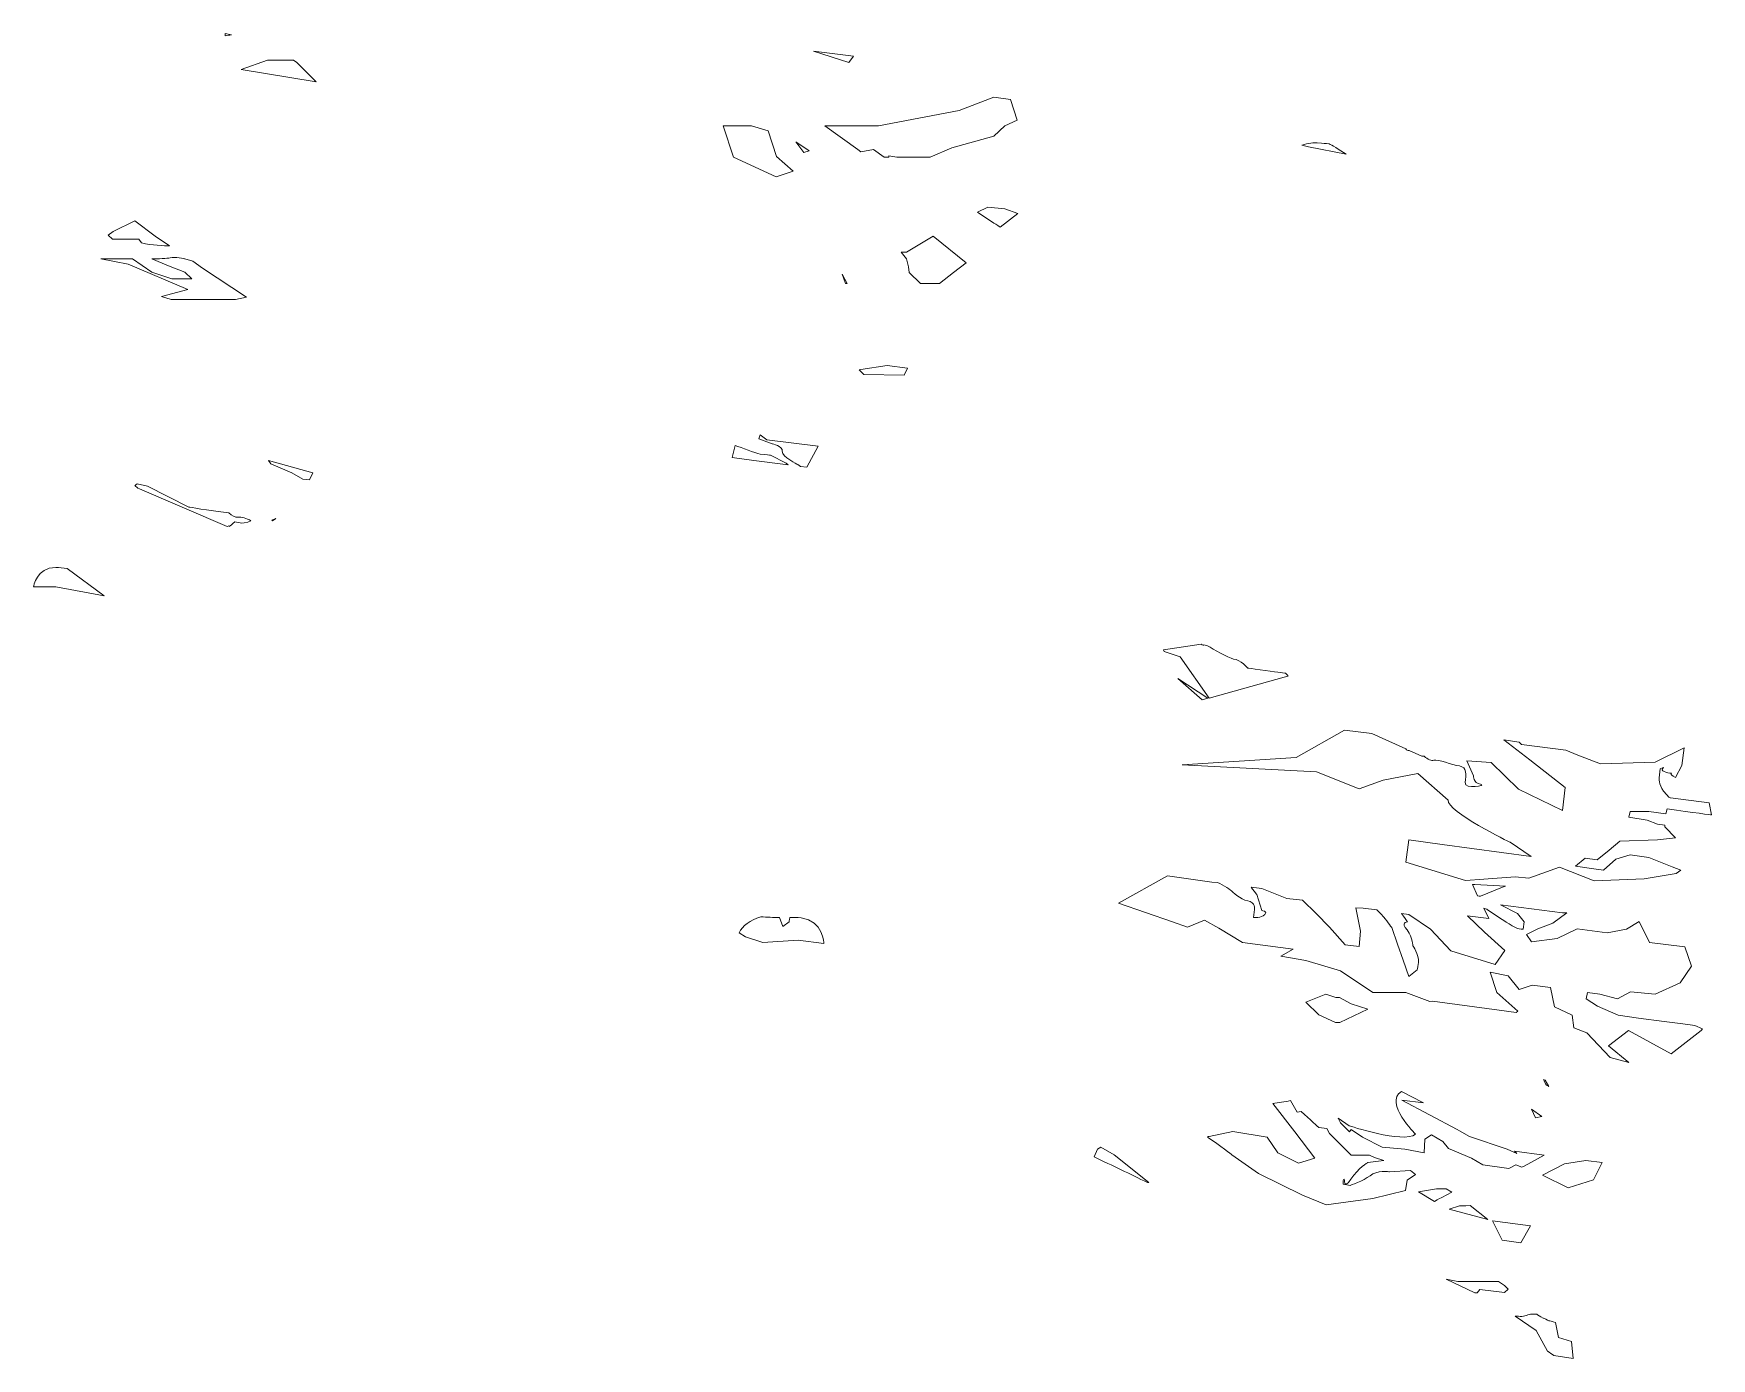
# Model space of a CAD drawing. Extents: x -2 to 9008, y -1000 to 0.
# Drawn here: x 2729.03 to 2758.52, y -687.23 to -663.95 of the extents above; entities that cross this region are included whole.
import ezdxf

# ---------------------------------------------------------------- set-up
doc = ezdxf.new("R2010")
doc.units = 0
doc.header["$MEASUREMENT"] = 0
doc.layers.add('Layer 1', color=7, linetype='Continuous')

# ---------------------------------------------------------------- blocks, each defined once
blk = doc.blocks.new('block 6')
at = {"layer": 'Layer 1', "lineweight": 0}
for points in [[(2742.74, -664.26), (2743.44, -664.35), (2743.36, -664.46), (2742.74, -664.26)], [(2745.17, -665.96), (2744.79, -666.12), (2744.2, -666.12), (2744.06, -666.1), (2744.06, -666.12), (2743.98, -666.12), (2743.79, -665.99), (2743.57, -666.03), (2743.52, -665.99), (2742.94, -665.57), (2743.88, -665.57), (2745.3, -665.3), (2745.91, -665.07), (2746.2, -665.11), (2746.32, -665.47), (2746.1, -665.57), (2745.91, -665.75), (2745.17, -665.96)], [(2742.08, -666.47), (2741.33, -666.12), (2741.15, -665.57), (2741.65, -665.57), (2741.94, -665.66), (2742.09, -666.11), (2742.38, -666.37), (2742.08, -666.47)], [(2742.43, -665.85), (2742.66, -666.01), (2742.57, -666.04), (2742.43, -665.85)], [(2744.37, -667.91), (2744.28, -667.79), (2744.37, -667.79), (2744.84, -667.51), (2745.42, -667.98), (2745.2, -668.15), (2744.95, -668.34), (2744.62, -668.34), (2744.42, -668.15), (2744.41, -668.05), (2744.37, -667.91)], [(2743.33, -668.34), (2743.3, -668.34), (2743.24, -668.18), (2743.33, -668.34)], [(2744.39, -669.83), (2744.33, -669.95), (2743.62, -669.94), (2743.54, -669.86), (2743.57, -669.85), (2744.03, -669.78), (2744.39, -669.83)], [(2733.2, -671.51), (2733.16, -671.45), (2733.94, -671.67), (2733.88, -671.79), (2733.76, -671.78), (2733.57, -671.67), (2733.2, -671.51)], [(2733.29, -672.47), (2733.23, -672.51), (2733.22, -672.5), (2733.29, -672.47)], [(2749.14, -675.28), (2749.67, -675.63), (2749.57, -675.66), (2749.14, -675.28)], [(2751.39, -680.97), (2751.74, -680.83), (2751.92, -680.89), (2751.98, -680.89), (2752.19, -681), (2752.48, -681.09), (2751.99, -681.33), (2751.91, -681.33), (2751.62, -681.19), (2751.39, -680.97)], [(2755.36, -682.85), (2755.54, -682.98), (2755.43, -683), (2755.36, -682.85)], [(2756, -684.23), (2755.55, -684.01), (2755.94, -683.81), (2756.31, -683.75), (2756.6, -683.79), (2756.45, -684.09), (2756, -684.23)], [(2754.84, -685.15), (2754.67, -684.81), (2755.34, -684.9), (2755.17, -685.2), (2754.84, -685.15)], [(2754.06, -685.88), (2754.78, -685.88), (2754.88, -685.95), (2754.95, -686.01), (2754.88, -686.07), (2754.45, -686.02), (2754.4, -686.08), (2754.36, -686.08), (2753.86, -685.84), (2754.06, -685.88)]]:
    blk.add_lwpolyline(points, dxfattribs=at)
for points, knots in [([(2732.4, -663.99), (2732.4, -663.99), (2732.4, -663.95), (2732.4, -663.95), (2732.4, -663.95), (2732.51, -663.97), (2732.51, -663.97), (2732.47, -663.98), (2732.44, -663.98), (2732.4, -663.99)], [0, 0, 0, 0, 1, 1, 1, 2, 2, 2, 3, 3, 3, 3]), ([(2732.68, -664.58), (2732.68, -664.58), (2733.14, -664.42), (2733.14, -664.42), (2733.14, -664.42), (2733.37, -664.42), (2733.6, -664.42), (2733.6, -664.42), (2733.66, -664.46), (2733.66, -664.46), (2733.66, -664.46), (2734, -664.8), (2734, -664.8), (2734, -664.8), (2732.68, -664.58), (2732.68, -664.58)], [0, 0, 0, 0, 1, 1, 1, 2, 2, 2, 3, 3, 3, 4, 4, 4, 5, 5, 5, 5]), ([(2751.32, -665.91), (2751.44, -665.88), (2751.54, -665.86), (2751.59, -665.87), (2751.72, -665.88), (2751.72, -665.88), (2751.8, -665.89), (2751.84, -665.9), (2751.97, -665.99), (2752.1, -666.07), (2752.1, -666.07), (2751.44, -665.94), (2751.44, -665.94), (2751.44, -665.94), (2751.32, -665.91), (2751.32, -665.91)], [0, 0, 0, 0, 1, 1, 1, 2, 2, 2, 3, 3, 3, 4, 4, 4, 5, 5, 5, 5]), ([(2745.8, -667), (2745.8, -667), (2746.1, -667.03), (2746.1, -667.03), (2746.1, -667.03), (2746.33, -667.11), (2746.33, -667.11), (2746.33, -667.11), (2746.02, -667.35), (2746.02, -667.35), (2745.96, -667.31), (2745.91, -667.28), (2745.91, -667.28), (2745.91, -667.28), (2745.62, -667.09), (2745.62, -667.09), (2745.62, -667.09), (2745.8, -667), (2745.8, -667)], [0, 0, 0, 0, 1, 1, 1, 2, 2, 2, 3, 3, 3, 4, 4, 4, 5, 5, 5, 6, 6, 6, 6]), ([(2731.42, -667.68), (2731.33, -667.68), (2731.1, -667.67), (2730.93, -667.63), (2730.93, -667.63), (2730.88, -667.56), (2730.88, -667.56), (2730.88, -667.56), (2730.42, -667.56), (2730.42, -667.56), (2730.42, -667.56), (2730.34, -667.49), (2730.34, -667.49), (2730.34, -667.49), (2730.43, -667.43), (2730.43, -667.43), (2730.43, -667.43), (2730.81, -667.24), (2730.81, -667.24), (2730.81, -667.24), (2731.17, -667.51), (2731.17, -667.51), (2731.17, -667.51), (2731.42, -667.68), (2731.42, -667.68)], [0, 0, 0, 0, 1, 1, 1, 2, 2, 2, 3, 3, 3, 4, 4, 4, 5, 5, 5, 6, 6, 6, 7, 7, 7, 8, 8, 8, 8]), ([(2730.21, -667.91), (2730.21, -667.91), (2730.77, -667.91), (2730.77, -667.91), (2730.77, -667.91), (2731.11, -668.14), (2731.11, -668.14), (2731.11, -668.14), (2731.46, -668.26), (2731.46, -668.26), (2731.46, -668.26), (2731.81, -668.26), (2731.81, -668.26), (2731.81, -668.26), (2731.69, -668.14), (2731.69, -668.14), (2731.69, -668.14), (2731.4, -668.03), (2731.4, -668.03), (2731.4, -668.03), (2731.11, -667.91), (2731.11, -667.91), (2731.22, -667.91), (2731.38, -667.9), (2731.43, -667.89), (2731.51, -667.87), (2731.69, -667.91), (2731.69, -667.91), (2731.69, -667.91), (2731.83, -667.95), (2731.83, -667.95), (2731.83, -667.95), (2732, -668.07), (2732, -668.07), (2732, -668.07), (2732.77, -668.58), (2732.77, -668.58), (2732.77, -668.58), (2732.58, -668.62), (2732.58, -668.62), (2732.58, -668.62), (2731.45, -668.62), (2731.45, -668.62), (2731.45, -668.62), (2731.28, -668.57), (2731.28, -668.57), (2731.28, -668.57), (2731.74, -668.45), (2731.74, -668.45), (2731.74, -668.45), (2730.69, -668), (2730.69, -668), (2730.69, -668), (2730.21, -667.91), (2730.21, -667.91)], [0, 0, 0, 0, 1, 1, 1, 2, 2, 2, 3, 3, 3, 4, 4, 4, 5, 5, 5, 6, 6, 6, 7, 7, 7, 8, 8, 8, 9, 9, 9, 10, 10, 10, 11, 11, 11, 12, 12, 12, 13, 13, 13, 14, 14, 14, 15, 15, 15, 16, 16, 16, 17, 17, 17, 18, 18, 18, 18]), ([(2741.36, -671.19), (2741.48, -671.22), (2741.7, -671.32), (2741.8, -671.34), (2741.91, -671.35), (2741.98, -671.36), (2741.98, -671.36), (2741.98, -671.36), (2742.26, -671.5), (2742.26, -671.5), (2742.26, -671.5), (2742.29, -671.53), (2742.29, -671.53), (2742.29, -671.53), (2741.69, -671.45), (2741.69, -671.45), (2741.69, -671.45), (2741.31, -671.4), (2741.31, -671.4), (2741.31, -671.4), (2741.36, -671.19), (2741.36, -671.19)], [0, 0, 0, 0, 1, 1, 1, 2, 2, 2, 3, 3, 3, 4, 4, 4, 5, 5, 5, 6, 6, 6, 7, 7, 7, 7]), ([(2742.82, -671.2), (2742.82, -671.2), (2742.62, -671.57), (2742.62, -671.57), (2742.62, -671.57), (2742.51, -671.56), (2742.51, -671.56), (2742.51, -671.56), (2742.46, -671.52), (2742.46, -671.52), (2742.46, -671.52), (2742.18, -671.39), (2742.19, -671.29), (2742.2, -671.19), (2742.01, -671.16), (2742.01, -671.16), (2742.01, -671.16), (2741.78, -671.07), (2741.78, -671.07), (2741.78, -671.07), (2741.8, -671), (2741.8, -671), (2741.8, -671), (2741.92, -671.09), (2741.92, -671.09), (2741.92, -671.09), (2742.82, -671.2), (2742.82, -671.2)], [0, 0, 0, 0, 1, 1, 1, 2, 2, 2, 3, 3, 3, 4, 4, 4, 5, 5, 5, 6, 6, 6, 7, 7, 7, 8, 8, 8, 9, 9, 9, 9]), ([(2730.85, -671.86), (2730.85, -671.86), (2731.03, -671.9), (2731.03, -671.9), (2731.03, -671.9), (2731.76, -672.27), (2731.76, -672.27), (2731.76, -672.27), (2732.08, -672.33), (2732.46, -672.37), (2732.52, -672.42), (2732.57, -672.46), (2732.62, -672.45), (2732.68, -672.44), (2732.78, -672.47), (2732.85, -672.51), (2732.79, -672.56), (2732.66, -672.55), (2732.66, -672.55), (2732.66, -672.55), (2732.57, -672.53), (2732.57, -672.53), (2732.57, -672.53), (2732.52, -672.57), (2732.47, -672.61), (2732.47, -672.61), (2732.46, -672.6), (2732.46, -672.6), (2732.46, -672.6), (2732.43, -672.61), (2732.43, -672.61), (2732.43, -672.61), (2730.89, -671.95), (2730.89, -671.95), (2730.89, -671.95), (2730.86, -671.94), (2730.86, -671.94), (2730.86, -671.94), (2730.81, -671.89), (2730.81, -671.89), (2730.83, -671.88), (2730.84, -671.87), (2730.85, -671.86)], [0, 0, 0, 0, 1, 1, 1, 2, 2, 2, 3, 3, 3, 4, 4, 4, 5, 5, 5, 6, 6, 6, 7, 7, 7, 8, 8, 8, 9, 9, 9, 10, 10, 10, 11, 11, 11, 12, 12, 12, 13, 13, 13, 14, 14, 14, 14]), ([(2729.42, -673.33), (2729.48, -673.33), (2729.55, -673.34), (2729.62, -673.35), (2729.62, -673.35), (2730.27, -673.83), (2730.27, -673.83), (2730.27, -673.83), (2729.42, -673.67), (2729.42, -673.67), (2729.42, -673.67), (2729.03, -673.67), (2729.03, -673.67), (2729.03, -673.67), (2729.08, -673.33), (2729.42, -673.33)], [0, 0, 0, 0, 1, 1, 1, 2, 2, 2, 3, 3, 3, 4, 4, 4, 5, 5, 5, 5]), ([(2751.01, -675.26), (2751.01, -675.26), (2749.69, -675.63), (2749.69, -675.63), (2749.69, -675.63), (2749.18, -674.9), (2749.18, -674.9), (2749.18, -674.9), (2748.9, -674.81), (2748.9, -674.81), (2748.9, -674.81), (2748.89, -674.78), (2748.89, -674.78), (2748.89, -674.78), (2749.55, -674.68), (2749.55, -674.68), (2749.58, -674.7), (2749.6, -674.7), (2749.6, -674.69), (2749.6, -674.69), (2749.66, -674.71), (2749.66, -674.71), (2749.77, -674.76), (2750.02, -674.92), (2750.12, -674.94), (2750.25, -674.95), (2750.37, -675.1), (2750.37, -675.1), (2750.37, -675.1), (2750.77, -675.16), (2750.9, -675.17), (2751.04, -675.19), (2751.04, -675.19), (2751.04, -675.19), (2751.04, -675.19), (2751.05, -675.21), (2751.08, -675.24), (2751.08, -675.24), (2751.01, -675.26), (2751.01, -675.26)], [0, 0, 0, 0, 1, 1, 1, 2, 2, 2, 3, 3, 3, 4, 4, 4, 5, 5, 5, 6, 6, 6, 7, 7, 7, 8, 8, 8, 9, 9, 9, 10, 10, 10, 11, 11, 11, 12, 12, 12, 13, 13, 13, 13]), ([(2754.46, -677.14), (2754.33, -677.12), (2754.34, -676.99), (2754.34, -676.99), (2754.34, -676.99), (2754.22, -676.73), (2754.22, -676.73), (2754.22, -676.73), (2754.65, -676.76), (2754.65, -676.76), (2754.65, -676.76), (2755.13, -677.23), (2755.13, -677.23), (2755.13, -677.23), (2755.9, -677.6), (2755.9, -677.6), (2755.9, -677.6), (2755.95, -677.2), (2755.95, -677.2), (2755.95, -677.2), (2755.33, -676.71), (2755.33, -676.71), (2755.33, -676.71), (2754.87, -676.36), (2754.87, -676.36), (2754.87, -676.36), (2755.14, -676.4), (2755.14, -676.4), (2755.14, -676.4), (2755.18, -676.44), (2755.18, -676.44), (2755.18, -676.44), (2755.96, -676.54), (2755.96, -676.54), (2755.96, -676.54), (2756.17, -676.63), (2756.17, -676.63), (2756.17, -676.63), (2756.57, -676.78), (2756.57, -676.78), (2756.57, -676.78), (2757.53, -676.75), (2757.53, -676.75), (2757.53, -676.75), (2758.04, -676.5), (2758.04, -676.5), (2758.04, -676.5), (2758, -676.81), (2758, -676.81), (2758, -676.81), (2757.89, -677.02), (2757.89, -677.02), (2757.76, -676.95), (2757.83, -676.95), (2757.82, -676.95), (2757.82, -676.95), (2757.61, -676.92), (2757.66, -676.87), (2757.71, -676.82), (2757.62, -676.87), (2757.62, -676.87), (2757.62, -676.87), (2757.6, -677.03), (2757.6, -677.03), (2757.6, -677.03), (2757.59, -677.14), (2757.68, -677.26), (2757.77, -677.38), (2757.8, -677.38), (2757.8, -677.38), (2757.8, -677.38), (2758.48, -677.47), (2758.48, -677.47), (2758.48, -677.47), (2758.52, -677.68), (2758.52, -677.68), (2758.52, -677.68), (2758.21, -677.64), (2757.74, -677.57), (2757.74, -677.57), (2757.72, -677.66), (2757.72, -677.66), (2757.72, -677.66), (2757.42, -677.62), (2757.42, -677.62), (2757.42, -677.62), (2757.09, -677.62), (2757.09, -677.62), (2757.09, -677.62), (2757.07, -677.72), (2757.07, -677.72), (2757.07, -677.72), (2757.39, -677.77), (2757.39, -677.77), (2757.39, -677.77), (2757.57, -677.84), (2757.57, -677.84), (2757.57, -677.84), (2757.7, -677.86), (2757.7, -677.86), (2757.7, -677.86), (2757.7, -677.89), (2757.7, -677.89), (2757.7, -677.89), (2757.89, -678.08), (2757.89, -678.08), (2757.89, -678.08), (2757.57, -678.12), (2757.57, -678.12), (2757.57, -678.12), (2756.91, -678.14), (2756.91, -678.14), (2756.91, -678.14), (2756.72, -678.3), (2756.72, -678.3), (2756.72, -678.3), (2756.51, -678.47), (2756.51, -678.47), (2756.51, -678.47), (2756.3, -678.44), (2756.3, -678.44), (2756.3, -678.44), (2756.13, -678.58), (2756.13, -678.58), (2756.13, -678.58), (2756.41, -678.62), (2756.41, -678.62), (2756.41, -678.62), (2756.62, -678.65), (2756.62, -678.65), (2756.62, -678.65), (2756.84, -678.46), (2756.84, -678.46), (2756.84, -678.46), (2757.09, -678.38), (2757.09, -678.38), (2757.09, -678.38), (2757.42, -678.43), (2757.42, -678.43), (2757.42, -678.43), (2757.83, -678.59), (2757.83, -678.59), (2757.83, -678.59), (2757.98, -678.65), (2757.98, -678.65), (2757.98, -678.65), (2757.9, -678.71), (2757.9, -678.71), (2757.9, -678.71), (2757.34, -678.8), (2757.34, -678.8), (2757.34, -678.8), (2756.46, -678.84), (2756.46, -678.84), (2756.46, -678.84), (2755.85, -678.6), (2755.85, -678.6), (2755.85, -678.6), (2755.31, -678.79), (2755.31, -678.79), (2755.31, -678.79), (2755.07, -678.77), (2755.07, -678.77), (2755.07, -678.77), (2754.52, -678.81), (2754.52, -678.81), (2754.52, -678.81), (2754.2, -678.83), (2754.2, -678.83), (2754.2, -678.83), (2753.15, -678.51), (2753.15, -678.51), (2753.15, -678.51), (2753.2, -678.12), (2753.2, -678.12), (2753.2, -678.12), (2753.79, -678.2), (2753.79, -678.2), (2753.79, -678.2), (2755.35, -678.41), (2755.35, -678.41), (2755.35, -678.41), (2754.98, -678.16), (2754.98, -678.16), (2754.98, -678.16), (2753.87, -677.62), (2753.89, -677.42), (2753.89, -677.42), (2753.36, -676.95), (2753.36, -676.95), (2753.36, -676.95), (2752.75, -677.07), (2752.75, -677.07), (2752.75, -677.07), (2752.33, -677.22), (2752.33, -677.22), (2752.33, -677.22), (2751.58, -676.92), (2751.58, -676.92), (2751.58, -676.92), (2749.22, -676.8), (2749.22, -676.8), (2749.22, -676.8), (2751.22, -676.67), (2751.22, -676.67), (2751.22, -676.67), (2752.07, -676.19), (2752.07, -676.19), (2752.07, -676.19), (2752.55, -676.25), (2752.55, -676.25), (2752.55, -676.25), (2753.15, -676.52), (2753.15, -676.52), (2753.16, -676.54), (2753.18, -676.55), (2753.21, -676.55), (2753.21, -676.55), (2753.43, -676.65), (2753.43, -676.65), (2753.43, -676.65), (2753.47, -676.65), (2753.47, -676.65), (2753.54, -676.7), (2753.6, -676.74), (2753.64, -676.72), (2753.72, -676.7), (2753.96, -676.8), (2754.09, -676.82), (2754.23, -676.84), (2754.21, -676.97), (2754.19, -677.11), (2754.17, -677.24), (2754.59, -677.16), (2754.46, -677.14)], [0, 0, 0, 0, 1, 1, 1, 2, 2, 2, 3, 3, 3, 4, 4, 4, 5, 5, 5, 6, 6, 6, 7, 7, 7, 8, 8, 8, 9, 9, 9, 10, 10, 10, 11, 11, 11, 12, 12, 12, 13, 13, 13, 14, 14, 14, 15, 15, 15, 16, 16, 16, 17, 17, 17, 18, 18, 18, 19, 19, 19, 20, 20, 20, 21, 21, 21, 22, 22, 22, 23, 23, 23, 24, 24, 24, 25, 25, 25, 26, 26, 26, 27, 27, 27, 28, 28, 28, 29, 29, 29, 30, 30, 30, 31, 31, 31, 32, 32, 32, 33, 33, 33, 34, 34, 34, 35, 35, 35, 36, 36, 36, 37, 37, 37, 38, 38, 38, 39, 39, 39, 40, 40, 40, 41, 41, 41, 42, 42, 42, 43, 43, 43, 44, 44, 44, 45, 45, 45, 46, 46, 46, 47, 47, 47, 48, 48, 48, 49, 49, 49, 50, 50, 50, 51, 51, 51, 52, 52, 52, 53, 53, 53, 54, 54, 54, 55, 55, 55, 56, 56, 56, 57, 57, 57, 58, 58, 58, 59, 59, 59, 60, 60, 60, 61, 61, 61, 62, 62, 62, 63, 63, 63, 64, 64, 64, 65, 65, 65, 66, 66, 66, 67, 67, 67, 68, 68, 68, 69, 69, 69, 70, 70, 70, 71, 71, 71, 72, 72, 72, 73, 73, 73, 74, 74, 74, 75, 75, 75, 76, 76, 76, 77, 77, 77, 78, 78, 78, 78]), ([(2748.96, -678.75), (2748.96, -678.75), (2749.74, -678.86), (2749.74, -678.86), (2749.74, -678.86), (2749.84, -678.87), (2749.84, -678.87), (2749.94, -678.9), (2750.09, -679.02), (2750.09, -679.02), (2750.09, -679.02), (2750.24, -679.17), (2750.37, -679.19), (2750.51, -679.21), (2750.49, -679.34), (2750.49, -679.34), (2750.49, -679.34), (2750.47, -679.48), (2750.47, -679.48), (2750.47, -679.48), (2750.61, -679.5), (2750.67, -679.43), (2750.73, -679.37), (2750.62, -679.36), (2750.62, -679.36), (2750.62, -679.36), (2750.53, -679.08), (2750.53, -679.08), (2750.53, -679.08), (2750.45, -678.98), (2750.43, -678.95), (2750.43, -678.95), (2750.62, -678.97), (2750.62, -678.97), (2750.62, -678.97), (2751.06, -679.15), (2751.06, -679.15), (2751.06, -679.15), (2751.33, -679.18), (2751.33, -679.18), (2751.33, -679.18), (2751.57, -679.41), (2751.57, -679.41), (2751.57, -679.41), (2751.81, -679.65), (2751.81, -679.65), (2751.81, -679.65), (2752.08, -679.96), (2752.08, -679.96), (2752.08, -679.96), (2752.33, -679.99), (2752.33, -679.99), (2752.33, -679.99), (2752.35, -679.72), (2752.35, -679.72), (2752.35, -679.72), (2752.27, -679.31), (2752.27, -679.31), (2752.27, -679.31), (2752.4, -679.32), (2752.4, -679.32), (2752.4, -679.32), (2752.64, -679.35), (2752.64, -679.35), (2752.7, -679.41), (2752.74, -679.45), (2752.74, -679.45), (2752.79, -679.5), (2752.9, -679.66), (2752.9, -679.66), (2752.9, -679.66), (2753, -679.95), (2753, -679.95), (2753, -679.95), (2753.1, -680.23), (2753.1, -680.23), (2753.1, -680.23), (2753.2, -680.52), (2753.2, -680.52), (2753.2, -680.52), (2753.35, -680.4), (2753.35, -680.4), (2753.35, -680.4), (2753.35, -680.4), (2753.37, -680.27), (2753.38, -680.13), (2753.27, -679.98), (2753.27, -679.98), (2753.27, -679.98), (2753.28, -679.85), (2753.17, -679.7), (2753.06, -679.57), (2753.16, -679.56), (2753.18, -679.56), (2753.16, -679.53), (2753.12, -679.48), (2753.07, -679.41), (2753.07, -679.41), (2753.2, -679.43), (2753.2, -679.43), (2753.2, -679.43), (2753.58, -679.69), (2753.58, -679.69), (2753.58, -679.69), (2753.94, -680.07), (2753.94, -680.07), (2753.94, -680.07), (2754.72, -680.31), (2754.72, -680.31), (2754.72, -680.31), (2754.89, -680.06), (2754.89, -680.06), (2754.89, -680.06), (2754.53, -679.74), (2754.53, -679.74), (2754.53, -679.74), (2754.23, -679.45), (2754.23, -679.45), (2754.23, -679.45), (2754.61, -679.5), (2754.61, -679.5), (2754.61, -679.5), (2754.52, -679.32), (2754.52, -679.32), (2754.56, -679.33), (2754.58, -679.34), (2754.58, -679.34), (2754.58, -679.34), (2754.83, -679.51), (2754.83, -679.51), (2754.83, -679.51), (2755.08, -679.68), (2755.14, -679.68), (2755.2, -679.69), (2755.21, -679.69), (2755.21, -679.69), (2755.21, -679.69), (2755.23, -679.56), (2755.23, -679.56), (2755.23, -679.56), (2755.11, -679.41), (2755.11, -679.41), (2755.11, -679.41), (2754.81, -679.26), (2754.81, -679.26), (2754.81, -679.26), (2755.9, -679.4), (2755.9, -679.4), (2755.9, -679.4), (2755.98, -679.4), (2755.98, -679.4), (2755.98, -679.4), (2755.73, -679.58), (2755.73, -679.58), (2755.73, -679.58), (2755.47, -679.68), (2755.47, -679.68), (2755.47, -679.68), (2755.27, -679.78), (2755.27, -679.78), (2755.27, -679.78), (2755.36, -679.91), (2755.36, -679.91), (2755.36, -679.91), (2755.81, -679.85), (2755.81, -679.85), (2755.81, -679.85), (2756.16, -679.68), (2756.16, -679.68), (2756.16, -679.68), (2756.69, -679.75), (2756.69, -679.75), (2756.69, -679.75), (2757.03, -679.69), (2757.03, -679.69), (2757.03, -679.69), (2757.25, -679.55), (2757.25, -679.55), (2757.25, -679.55), (2757.43, -679.92), (2757.43, -679.92), (2757.43, -679.92), (2758.05, -680), (2758.05, -680), (2758.05, -680), (2758.17, -680.34), (2758.17, -680.34), (2758.17, -680.34), (2757.97, -680.63), (2757.97, -680.63), (2757.97, -680.63), (2757.53, -680.83), (2757.53, -680.83), (2757.53, -680.83), (2757.1, -680.79), (2757.1, -680.79), (2757.1, -680.79), (2756.87, -680.91), (2756.87, -680.91), (2756.87, -680.91), (2756.56, -680.83), (2756.56, -680.83), (2756.56, -680.83), (2756.34, -680.8), (2756.34, -680.8), (2756.34, -680.8), (2756.32, -680.91), (2756.32, -680.91), (2756.32, -680.91), (2756.52, -681.04), (2756.52, -681.04), (2756.52, -681.04), (2756.88, -681.2), (2756.88, -681.2), (2756.88, -681.2), (2757.24, -681.25), (2757.24, -681.25), (2757.24, -681.25), (2757.69, -681.31), (2757.69, -681.31), (2757.69, -681.31), (2758.02, -681.35), (2758.02, -681.35), (2758.02, -681.35), (2758.23, -681.38), (2758.23, -681.38), (2758.23, -681.38), (2758.36, -681.44), (2758.36, -681.44), (2758.36, -681.44), (2758.34, -681.47), (2758.34, -681.47), (2758.34, -681.47), (2757.81, -681.88), (2757.81, -681.88), (2757.81, -681.88), (2757.06, -681.47), (2757.06, -681.47), (2757.06, -681.47), (2756.71, -681.74), (2756.71, -681.74), (2756.71, -681.74), (2757.07, -682.03), (2757.07, -682.03), (2757.07, -682.03), (2756.74, -681.94), (2756.74, -681.94), (2756.74, -681.94), (2756.33, -681.51), (2756.33, -681.51), (2756.33, -681.51), (2756.1, -681.42), (2756.1, -681.42), (2756.1, -681.42), (2756.07, -681.2), (2756.07, -681.2), (2756.07, -681.2), (2755.76, -681.05), (2755.76, -681.05), (2755.76, -681.05), (2755.69, -680.71), (2755.69, -680.71), (2755.69, -680.71), (2755.37, -680.67), (2755.37, -680.67), (2755.37, -680.67), (2755.14, -680.75), (2755.14, -680.75), (2755.14, -680.75), (2754.95, -680.51), (2754.95, -680.51), (2754.95, -680.51), (2754.63, -680.44), (2754.63, -680.44), (2754.63, -680.44), (2754.75, -680.8), (2754.75, -680.8), (2754.75, -680.8), (2755.12, -681.13), (2755.12, -681.13), (2755.12, -681.13), (2755.09, -681.15), (2755.09, -681.15), (2755.09, -681.15), (2754.79, -681.11), (2754.79, -681.11), (2754.79, -681.11), (2753.62, -680.95), (2753.62, -680.95), (2753.62, -680.95), (2753.57, -680.96), (2753.57, -680.96), (2753.57, -680.96), (2753.15, -680.8), (2753.15, -680.8), (2753.15, -680.8), (2752.57, -680.8), (2752.57, -680.8), (2752.57, -680.8), (2752, -680.42), (2752, -680.42), (2752, -680.42), (2751.39, -680.24), (2751.39, -680.24), (2751.39, -680.24), (2750.95, -680.16), (2750.95, -680.16), (2750.95, -680.16), (2751.17, -680.04), (2751.17, -680.04), (2751.17, -680.04), (2750.28, -679.92), (2750.28, -679.92), (2750.28, -679.92), (2749.86, -679.67), (2749.86, -679.67), (2749.86, -679.67), (2749.61, -679.53), (2749.61, -679.53), (2749.61, -679.53), (2749.31, -679.65), (2749.31, -679.65), (2749.31, -679.65), (2749.05, -679.56), (2749.05, -679.56), (2749.05, -679.56), (2748.1, -679.23), (2748.1, -679.23), (2748.1, -679.23), (2748.96, -678.75), (2748.96, -678.75)], [0, 0, 0, 0, 1, 1, 1, 2, 2, 2, 3, 3, 3, 4, 4, 4, 5, 5, 5, 6, 6, 6, 7, 7, 7, 8, 8, 8, 9, 9, 9, 10, 10, 10, 11, 11, 11, 12, 12, 12, 13, 13, 13, 14, 14, 14, 15, 15, 15, 16, 16, 16, 17, 17, 17, 18, 18, 18, 19, 19, 19, 20, 20, 20, 21, 21, 21, 22, 22, 22, 23, 23, 23, 24, 24, 24, 25, 25, 25, 26, 26, 26, 27, 27, 27, 28, 28, 28, 29, 29, 29, 30, 30, 30, 31, 31, 31, 32, 32, 32, 33, 33, 33, 34, 34, 34, 35, 35, 35, 36, 36, 36, 37, 37, 37, 38, 38, 38, 39, 39, 39, 40, 40, 40, 41, 41, 41, 42, 42, 42, 43, 43, 43, 44, 44, 44, 45, 45, 45, 46, 46, 46, 47, 47, 47, 48, 48, 48, 49, 49, 49, 50, 50, 50, 51, 51, 51, 52, 52, 52, 53, 53, 53, 54, 54, 54, 55, 55, 55, 56, 56, 56, 57, 57, 57, 58, 58, 58, 59, 59, 59, 60, 60, 60, 61, 61, 61, 62, 62, 62, 63, 63, 63, 64, 64, 64, 65, 65, 65, 66, 66, 66, 67, 67, 67, 68, 68, 68, 69, 69, 69, 70, 70, 70, 71, 71, 71, 72, 72, 72, 73, 73, 73, 74, 74, 74, 75, 75, 75, 76, 76, 76, 77, 77, 77, 78, 78, 78, 79, 79, 79, 80, 80, 80, 81, 81, 81, 82, 82, 82, 83, 83, 83, 84, 84, 84, 85, 85, 85, 86, 86, 86, 87, 87, 87, 88, 88, 88, 89, 89, 89, 90, 90, 90, 91, 91, 91, 92, 92, 92, 93, 93, 93, 94, 94, 94, 95, 95, 95, 96, 96, 96, 97, 97, 97, 98, 98, 98, 99, 99, 99, 100, 100, 100, 101, 101, 101, 102, 102, 102, 103, 103, 103, 104, 104, 104, 105, 105, 105, 106, 106, 106, 107, 107, 107, 108, 108, 108, 109, 109, 109, 110, 110, 110, 110]), ([(2754.9, -678.93), (2754.9, -678.93), (2754.85, -678.95), (2754.85, -678.95), (2754.85, -678.95), (2754.46, -679.11), (2754.46, -679.11), (2754.44, -679.11), (2754.43, -679.1), (2754.41, -679.1), (2754.41, -679.1), (2754.32, -678.9), (2754.32, -678.9), (2754.32, -678.9), (2754.36, -678.9), (2754.36, -678.9), (2754.36, -678.9), (2754.9, -678.93), (2754.9, -678.93)], [0, 0, 0, 0, 1, 1, 1, 2, 2, 2, 3, 3, 3, 4, 4, 4, 5, 5, 5, 6, 6, 6, 6]), ([(2741.81, -679.47), (2741.92, -679.48), (2742.03, -679.48), (2742.14, -679.48), (2742.14, -679.48), (2742.2, -679.64), (2742.2, -679.64), (2742.2, -679.64), (2742.31, -679.56), (2742.31, -679.56), (2742.31, -679.56), (2742.31, -679.54), (2742.32, -679.48), (2742.39, -679.48), (2742.45, -679.48), (2742.52, -679.49), (2742.91, -679.54), (2742.92, -679.94), (2742.92, -679.94), (2742.92, -679.94), (2742.47, -679.88), (2742.47, -679.88), (2742.47, -679.88), (2741.85, -679.92), (2741.85, -679.92), (2741.85, -679.92), (2741.54, -679.82), (2741.54, -679.82), (2741.54, -679.82), (2741.43, -679.75), (2741.43, -679.75), (2741.49, -679.63), (2741.62, -679.53), (2741.81, -679.47)], [0, 0, 0, 0, 1, 1, 1, 2, 2, 2, 3, 3, 3, 4, 4, 4, 5, 5, 5, 6, 6, 6, 7, 7, 7, 8, 8, 8, 9, 9, 9, 10, 10, 10, 11, 11, 11, 11]), ([(2755.57, -682.33), (2755.57, -682.33), (2755.6, -682.34), (2755.6, -682.34), (2755.6, -682.34), (2755.66, -682.45), (2755.66, -682.45), (2755.66, -682.45), (2755.62, -682.43), (2755.62, -682.43), (2755.6, -682.4), (2755.58, -682.36), (2755.57, -682.33)], [0, 0, 0, 0, 1, 1, 1, 2, 2, 2, 3, 3, 3, 4, 4, 4, 4]), ([(2753.13, -683.55), (2753.13, -683.55), (2752.73, -683.52), (2752.73, -683.52), (2752.73, -683.52), (2752.39, -683.34), (2752.39, -683.34), (2752.39, -683.34), (2752.19, -683.21), (2752.19, -683.21), (2752.19, -683.21), (2752.16, -683.25), (2752.16, -683.25), (2752.16, -683.25), (2752, -683.09), (2752, -683.09), (2752, -683.09), (2751.96, -683.01), (2751.96, -683.01), (2751.96, -683.01), (2752.15, -683.14), (2752.15, -683.14), (2752.15, -683.14), (2753.1, -683.46), (2753.32, -683.29), (2753.32, -683.29), (2752.76, -682.74), (2753.07, -682.54), (2753.07, -682.54), (2753.45, -682.73), (2753.45, -682.73), (2753.45, -682.73), (2753.46, -682.74), (2753.46, -682.74), (2753.46, -682.74), (2753.08, -682.69), (2753.08, -682.69), (2753.08, -682.69), (2754.05, -683.21), (2754.05, -683.21), (2754.05, -683.21), (2754.09, -683.23), (2754.09, -683.23), (2754.09, -683.23), (2754.27, -683.33), (2754.27, -683.33), (2754.27, -683.33), (2754.93, -683.55), (2754.93, -683.55), (2754.93, -683.55), (2755.1, -683.63), (2755.1, -683.63), (2755.1, -683.63), (2755.06, -683.59), (2755.06, -683.59), (2755.06, -683.59), (2755.58, -683.66), (2755.58, -683.66), (2755.58, -683.66), (2755.23, -683.85), (2755.23, -683.85), (2755.23, -683.85), (2755.19, -683.87), (2755.19, -683.87), (2755.19, -683.87), (2755.08, -683.83), (2755.08, -683.83), (2755.08, -683.83), (2754.96, -683.89), (2754.96, -683.89), (2754.96, -683.89), (2754.5, -683.83), (2754.5, -683.83), (2754.5, -683.83), (2754.3, -683.71), (2754.3, -683.71), (2754.3, -683.71), (2753.9, -683.54), (2753.9, -683.54), (2753.9, -683.54), (2753.8, -683.42), (2753.8, -683.42), (2753.8, -683.42), (2753.6, -683.3), (2753.6, -683.3), (2753.6, -683.3), (2753.48, -683.38), (2753.48, -683.38), (2753.48, -683.38), (2753.47, -683.62), (2753.47, -683.62), (2753.47, -683.62), (2753.13, -683.55), (2753.13, -683.55)], [0, 0, 0, 0, 1, 1, 1, 2, 2, 2, 3, 3, 3, 4, 4, 4, 5, 5, 5, 6, 6, 6, 7, 7, 7, 8, 8, 8, 9, 9, 9, 10, 10, 10, 11, 11, 11, 12, 12, 12, 13, 13, 13, 14, 14, 14, 15, 15, 15, 16, 16, 16, 17, 17, 17, 18, 18, 18, 19, 19, 19, 20, 20, 20, 21, 21, 21, 22, 22, 22, 23, 23, 23, 24, 24, 24, 25, 25, 25, 26, 26, 26, 27, 27, 27, 28, 28, 28, 29, 29, 29, 30, 30, 30, 31, 31, 31, 31]), ([(2751.2, -683.25), (2751.2, -683.25), (2750.81, -682.75), (2750.81, -682.75), (2750.91, -682.73), (2751.02, -682.72), (2751.12, -682.7), (2751.12, -682.7), (2751.24, -682.9), (2751.24, -682.9), (2751.24, -682.9), (2751.31, -682.89), (2751.31, -682.89), (2751.46, -683.03), (2751.62, -683.17), (2751.62, -683.17), (2751.62, -683.17), (2751.76, -683.19), (2751.76, -683.19), (2751.76, -683.19), (2751.81, -683.28), (2751.81, -683.28), (2751.81, -683.28), (2752.19, -683.66), (2752.19, -683.66), (2752.19, -683.66), (2752.51, -683.66), (2752.51, -683.66), (2752.51, -683.66), (2752.6, -683.7), (2752.6, -683.7), (2752.6, -683.7), (2752.76, -683.75), (2752.76, -683.75), (2752.76, -683.75), (2752.48, -683.79), (2752.48, -683.79), (2752.48, -683.79), (2752.32, -683.88), (2752.18, -684.08), (2752.05, -684.28), (2752.08, -684.07), (2752.06, -684.08), (2752.04, -684.1), (2752.05, -684.17), (2752.05, -684.17), (2752.05, -684.17), (2752.17, -684.19), (2752.17, -684.19), (2752.17, -684.19), (2752.4, -684.11), (2752.52, -684.02), (2752.64, -683.92), (2752.86, -683.95), (2752.86, -683.95), (2752.86, -683.95), (2753.23, -683.93), (2753.23, -683.93), (2753.23, -683.93), (2753.32, -684), (2753.32, -684), (2753.32, -684), (2753.17, -684.1), (2753.17, -684.1), (2753.17, -684.1), (2753.14, -684.28), (2753.14, -684.28), (2753.14, -684.28), (2752.57, -684.42), (2752.57, -684.42), (2752.57, -684.42), (2751.75, -684.53), (2751.75, -684.53), (2751.75, -684.53), (2751.33, -684.36), (2751.33, -684.36), (2751.33, -684.36), (2750.56, -683.98), (2750.56, -683.98), (2750.56, -683.98), (2750.09, -683.65), (2750.09, -683.65), (2750.09, -683.65), (2749.88, -683.49), (2749.67, -683.35), (2749.67, -683.35), (2749.67, -683.33), (2749.67, -683.33), (2749.67, -683.33), (2749.69, -683.33), (2749.69, -683.33), (2749.69, -683.33), (2750.11, -683.24), (2750.11, -683.24), (2750.11, -683.24), (2750.71, -683.34), (2750.71, -683.34), (2750.71, -683.34), (2750.9, -683.62), (2750.9, -683.62), (2750.9, -683.62), (2751.26, -683.8), (2751.26, -683.8), (2751.26, -683.8), (2751.55, -683.71), (2751.55, -683.71), (2751.55, -683.71), (2751.2, -683.25), (2751.2, -683.25)], [0, 0, 0, 0, 1, 1, 1, 2, 2, 2, 3, 3, 3, 4, 4, 4, 5, 5, 5, 6, 6, 6, 7, 7, 7, 8, 8, 8, 9, 9, 9, 10, 10, 10, 11, 11, 11, 12, 12, 12, 13, 13, 13, 14, 14, 14, 15, 15, 15, 16, 16, 16, 17, 17, 17, 18, 18, 18, 19, 19, 19, 20, 20, 20, 21, 21, 21, 22, 22, 22, 23, 23, 23, 24, 24, 24, 25, 25, 25, 26, 26, 26, 27, 27, 27, 28, 28, 28, 29, 29, 29, 30, 30, 30, 31, 31, 31, 32, 32, 32, 33, 33, 33, 34, 34, 34, 35, 35, 35, 36, 36, 36, 36]), ([(2748.63, -684.14), (2748.63, -684.14), (2748.61, -684.14), (2748.61, -684.14), (2748.3, -683.99), (2747.99, -683.84), (2747.67, -683.69), (2747.67, -683.69), (2747.73, -683.55), (2747.73, -683.55), (2747.73, -683.55), (2747.79, -683.52), (2747.79, -683.52), (2747.79, -683.52), (2748.02, -683.65), (2748.02, -683.65), (2748.02, -683.65), (2748.63, -684.14), (2748.63, -684.14)], [0, 0, 0, 0, 1, 1, 1, 2, 2, 2, 3, 3, 3, 4, 4, 4, 5, 5, 5, 6, 6, 6, 6]), ([(2753.69, -684.25), (2753.69, -684.25), (2753.86, -684.25), (2753.86, -684.25), (2753.86, -684.25), (2753.96, -684.31), (2753.96, -684.31), (2753.96, -684.31), (2753.78, -684.4), (2753.78, -684.4), (2753.78, -684.4), (2753.72, -684.43), (2753.65, -684.47), (2753.65, -684.47), (2753.37, -684.3), (2753.37, -684.3), (2753.37, -684.3), (2753.69, -684.25), (2753.69, -684.25)], [0, 0, 0, 0, 1, 1, 1, 2, 2, 2, 3, 3, 3, 4, 4, 4, 5, 5, 5, 6, 6, 6, 6]), ([(2754.59, -684.79), (2754.59, -684.79), (2753.91, -684.61), (2753.91, -684.61), (2753.91, -684.61), (2754.09, -684.55), (2754.09, -684.55), (2754.09, -684.55), (2754.17, -684.55), (2754.28, -684.54), (2754.28, -684.54), (2754.59, -684.79), (2754.59, -684.79)], [0, 0, 0, 0, 1, 1, 1, 2, 2, 2, 3, 3, 3, 4, 4, 4, 4]), ([(2755.13, -686.49), (2755.21, -686.5), (2755.28, -686.47), (2755.34, -686.45), (2755.34, -686.45), (2755.45, -686.45), (2755.45, -686.45), (2755.46, -686.47), (2755.51, -686.49), (2755.56, -686.52), (2755.56, -686.52), (2755.57, -686.52), (2755.57, -686.52), (2755.62, -686.55), (2755.67, -686.57), (2755.67, -686.57), (2755.67, -686.57), (2755.72, -686.58), (2755.78, -686.6), (2755.78, -686.6), (2755.83, -686.86), (2755.83, -686.86), (2755.83, -686.86), (2756.06, -686.93), (2756.06, -686.93), (2756.06, -686.93), (2756.09, -687.23), (2756.09, -687.23), (2756.09, -687.23), (2755.75, -687.18), (2755.75, -687.18), (2755.72, -687.16), (2755.68, -687.13), (2755.64, -687.1), (2755.64, -687.1), (2755.44, -686.74), (2755.44, -686.74), (2755.44, -686.74), (2755.07, -686.49), (2755.07, -686.49), (2755.07, -686.49), (2755.13, -686.49), (2755.13, -686.49)], [0, 0, 0, 0, 1, 1, 1, 2, 2, 2, 3, 3, 3, 4, 4, 4, 5, 5, 5, 6, 6, 6, 7, 7, 7, 8, 8, 8, 9, 9, 9, 10, 10, 10, 11, 11, 11, 12, 12, 12, 13, 13, 13, 14, 14, 14, 14])]:
    blk.add_open_spline(points, degree=3, knots=knots, dxfattribs=at)
blk = doc.blocks.new('block 5')
at = {"layer": 'Layer 1'}
blk.add_blockref('block 6', (0, 0), dxfattribs=at)

msp = doc.modelspace()

# ---------------------------------------------------------------- block references
at = {"layer": 'Layer 1'}
msp.add_blockref('block 5', (0, 0), dxfattribs=at)

doc.saveas('drawing.dxf')
